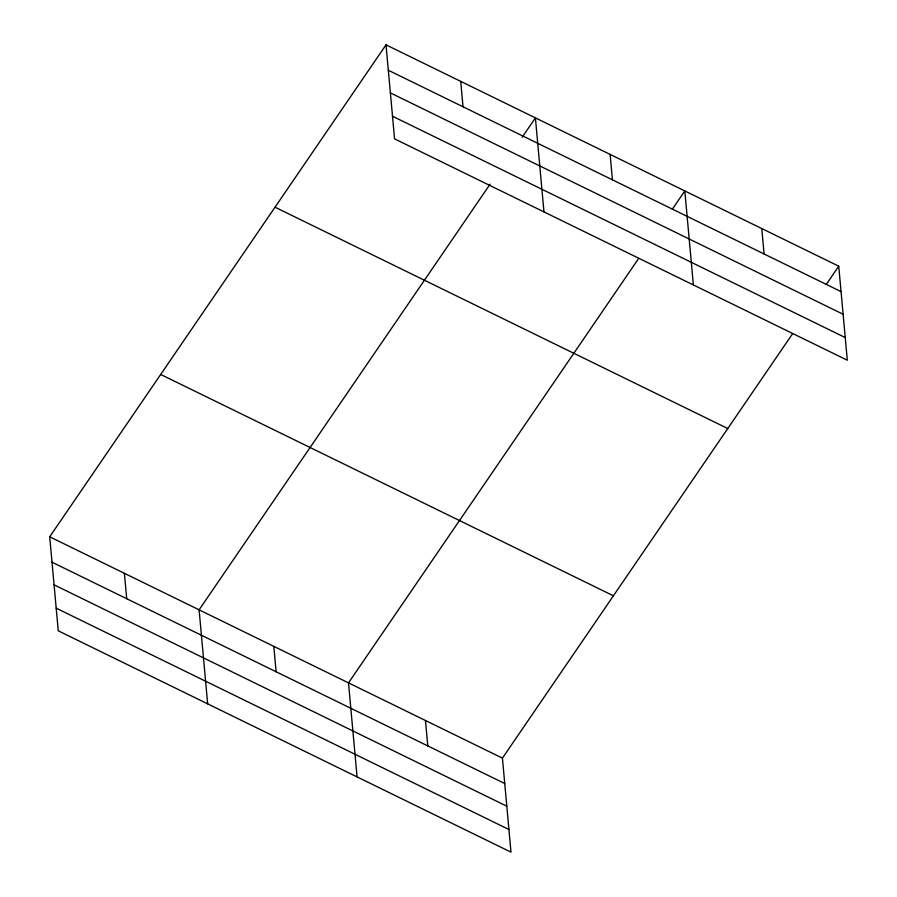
<?xml version="1.0" encoding="UTF-8"?>
<svg xmlns="http://www.w3.org/2000/svg" width="897" height="897" viewBox="0 0 897 897"><rect width="100%" height="100%" fill="white"/><g stroke="black" fill="none" stroke-linecap="round" stroke-linejoin="round"><path stroke-width="1.35" d="M792.634 333.639L502.432 758.133L510.987 852.15L58.26 630.815L49.705 536.798L386.013 44.85L838.74 266.185L847.295 360.202L394.568 138.867L386.013 44.85M490.076 184.199L199.1 609.837L207.655 703.853M522.121 137.331L535.408 117.888L543.963 211.905M638.698 258.392L348.507 682.875L357.062 776.892M672.313 209.225L684.815 190.938L693.37 284.943M826.238 284.484L838.74 266.185M388.323 70.258L841.05 291.603M390.386 92.896L843.113 314.242M392.505 116.229L845.232 337.564M275.031 207.196L727.759 428.531M160.686 374.453L613.413 595.799M49.705 536.798L502.432 758.133M52.015 562.206L504.753 783.541M54.078 584.844L506.805 806.19M56.197 608.166L508.935 829.512M761.777 228.567L764.087 253.974M610.117 154.419L612.427 179.826M460.71 81.369L463.02 106.777M425.47 720.504L427.779 745.912M273.809 646.356L276.119 671.763M124.403 573.318L126.712 598.725"/></g></svg>
